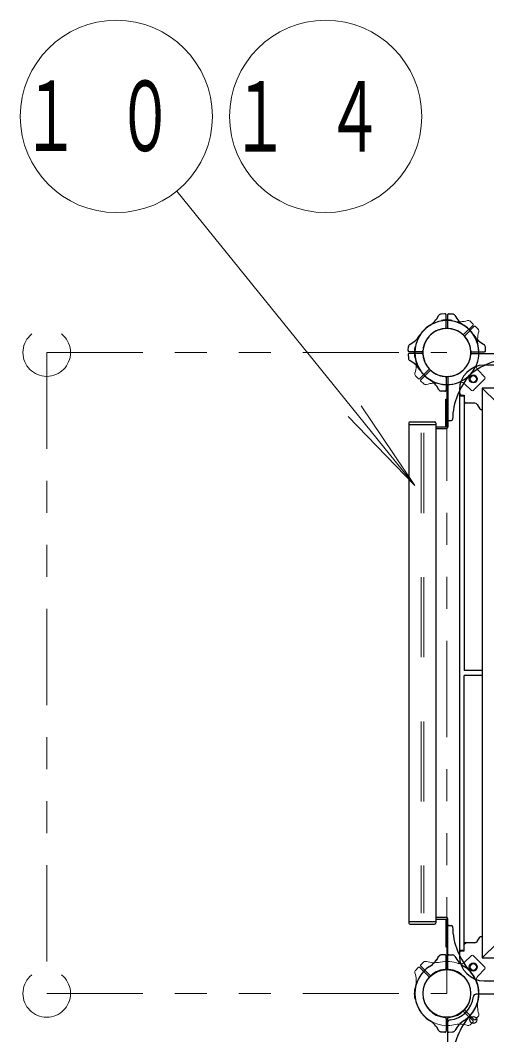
# Model space of a CAD drawing. Units: millimetres on the paper. Extents: x -385 to 0, y -594 to 267.
# Drawn here: x -75.4 to -60.83, y 62.29 to 93.95 of the extents above; entities that cross this region are included whole.
import ezdxf

# ---------------------------------------------------------------- set-up
doc = ezdxf.new("R2010")
doc.units = ezdxf.units.MM
doc.linetypes.add('USER1', pattern=[4.5, 2.5, -2])
doc.linetypes.add('USER3', pattern=[8, 3, -1, 1, -1, 1, -1])
doc.layers.add('LY_1', color=7, linetype='Continuous', lineweight=25)
doc.styles.add('ＭＳ ゴシック', font='')
doc.styles.get('ＭＳ ゴシック').set_extended_font_data('MS Gothic')

msp = doc.modelspace()

# ---------------------------------------------------------------- linework, layer by layer
at = {"layer": 'LY_1', "lineweight": 13}
for p, q in [((-70.509, 88.616), (-63.074, 79.429)), ((-61.26, 84.476), (-61.356, 84.565)), ((-61.537, 84.15), (-61.259, 84.428)), ((-61.501, 84.115), (-61.224, 84.392)), ((-61.176, 84.392), (-61.086, 84.296)), ((-62.641, 83.045), (-62.919, 82.768)), ((-62.606, 83.01), (-62.884, 82.732)), ((-60.885, 82.808), (-61.105, 83.044)), ((-62.967, 82.769), (-63.05, 82.857)), ((-62.883, 82.685), (-62.794, 82.602)), ((-61.253, 82.395), (-60.886, 82.762)), ((-61.299, 82.394), (-61.535, 82.614)), ((-63.074, 79.429), (-64.751, 81.916)), ((-63.074, 79.429), (-65.157, 81.587)), ((-61.299, 64.766), (-61.535, 64.546)), ((-60.886, 64.398), (-61.253, 64.765)), ((-62.967, 64.392), (-63.056, 64.296)), ((-62.641, 64.115), (-62.919, 64.392)), ((-62.606, 64.15), (-62.884, 64.428)), ((-62.883, 64.476), (-62.787, 64.565)), ((-60.885, 64.352), (-61.105, 64.116)), ((-61.537, 63.01), (-61.259, 62.732)), ((-61.501, 63.045), (-61.224, 62.768)), ((-61.26, 62.685), (-61.348, 62.602)), ((-61.176, 62.769), (-61.093, 62.857))]:
    msp.add_line(p, q, dxfattribs=at)
at = {"layer": 'LY_1'}
for p, q in [((-62.131, 84.787), (-62.262, 84.782)), ((-62.238, 84.565), (-62.238, 84.568)), ((-62.096, 84.361), (-62.096, 84.754)), ((-62.046, 84.361), (-62.046, 84.754)), ((-62.012, 84.787), (-61.891, 84.783)), ((-61.905, 84.565), (-61.905, 84.568)), ((-63.279, 83.639), (-63.274, 83.77)), ((-62.853, 83.604), (-63.245, 83.604)), ((-63.057, 83.746), (-63.06, 83.746)), ((-61.29, 83.604), (-60.898, 83.604)), ((-60.864, 83.639), (-60.869, 83.76)), ((-63.279, 83.52), (-63.274, 83.399)), ((-62.853, 83.554), (-63.245, 83.554)), ((-63.057, 83.413), (-63.06, 83.413)), ((-61.29, 83.554), (-59.747, 83.554)), ((-43.238, 83.188), (-60.904, 83.188)), ((-62.096, 82.799), (-62.096, 82.406)), ((-62.046, 82.799), (-62.046, 81.255)), ((-62.131, 82.373), (-62.252, 82.377)), ((-61.68, 82.413), (-61.68, 64.747)), ((-60.511, 82.02), (-60.965, 82.473)), ((-43.178, 82.473), (-60.965, 82.473)), ((-60.965, 82.473), (-60.965, 64.687)), ((-62.1, 82.121), (-62.046, 82.121)), ((-62.1, 81.258), (-62.1, 82.121)), ((-61.68, 82.297), (-61.63, 82.247)), ((-61.68, 82.247), (-61.53, 82.247)), ((-61.68, 82.23), (-61.663, 82.247)), ((-61.68, 82.23), (-61.53, 82.23)), ((-61.546, 82.247), (-61.53, 82.23)), ((-61.53, 82.247), (-61.53, 73.655)), ((-61.53, 82.047), (-61.48, 81.997)), ((-61.193, 81.997), (-61.53, 81.997)), ((-61.121, 81.955), (-61.045, 81.823)), ((-61.016, 81.807), (-60.965, 81.807)), ((-63.255, 81.388), (-63.255, 65.771)), ((-63.221, 81.421), (-62.455, 81.421)), ((-62.421, 81.388), (-62.421, 65.771)), ((-62.011, 81.456), (-61.924, 81.46)), ((-63.255, 81.338), (-62.421, 81.338)), ((-62.421, 81.258), (-62.1, 81.258)), ((-62.421, 81.205), (-62.096, 81.205)), ((-60.965, 73.655), (-61.53, 73.655)), ((-61.53, 64.913), (-61.53, 73.505)), ((-60.965, 73.505), (-61.53, 73.505)), ((-62.421, 65.955), (-62.096, 65.955)), ((-62.421, 65.901), (-62.1, 65.901)), ((-62.1, 65.901), (-62.1, 65.038)), ((-62.046, 64.36), (-62.046, 65.905)), ((-63.255, 65.821), (-62.421, 65.821)), ((-63.221, 65.738), (-62.455, 65.738)), ((-62.011, 65.704), (-61.924, 65.699)), ((-61.121, 65.205), (-61.045, 65.337)), ((-61.016, 65.353), (-60.965, 65.353)), ((-62.1, 65.038), (-62.046, 65.038)), ((-61.68, 64.93), (-61.663, 64.913)), ((-61.68, 64.93), (-61.53, 64.93)), ((-61.68, 64.913), (-61.53, 64.913)), ((-61.68, 64.863), (-61.63, 64.913)), ((-61.546, 64.913), (-61.53, 64.93)), ((-61.193, 65.163), (-61.53, 65.163)), ((-61.53, 65.113), (-61.48, 65.163)), ((-60.511, 65.14), (-60.965, 64.687)), ((-62.131, 64.786), (-62.262, 64.782)), ((-62.131, 64.787), (-62.252, 64.783)), ((-62.096, 64.36), (-62.096, 64.754)), ((-62.012, 64.786), (-61.891, 64.782)), ((-60.965, 64.687), (-43.178, 64.687)), ((-60.904, 63.972), (-43.238, 63.972)), ((-63.057, 63.746), (-63.06, 63.746)), ((-63.057, 63.746), (-63.06, 63.746)), ((-63.057, 63.413), (-63.06, 63.413)), ((-63.057, 63.412), (-63.06, 63.412)), ((-52.071, 63.554), (-61.161, 63.554)), ((-62.096, 62.799), (-62.096, 62.405)), ((-62.046, 53.579), (-62.046, 62.799)), ((-62.131, 62.373), (-62.262, 62.377)), ((-62.131, 62.372), (-62.252, 62.376)), ((-62.012, 62.373), (-61.891, 62.377))]:
    msp.add_line(p, q, dxfattribs=at)
at = {"layer": 'LY_1', "linetype": 'USER3', "lineweight": 13}
for p, q in [((-74.572, 83.579), (-74.571, 63.579)), ((-74.571, 83.579), (-62.071, 83.579)), ((-62.072, 63.579), (-62.072, 83.58)), ((-74.571, 63.579), (-62.071, 63.579))]:
    msp.add_line(p, q, dxfattribs=at)
at = {"layer": 'LY_1', "linetype": 'USER1', "lineweight": 13}
for p, q in [((-62.871, 81.071), (-62.871, 66.088)), ((-62.788, 81.071), (-62.788, 66.088))]:
    msp.add_line(p, q, dxfattribs=at)
at = {"layer": 'LY_1', "lineweight": 13}
for centre, radius in [((-72.397, 90.948), 3), ((-65.857, 90.948), 3), ((-61.246, 82.755), 0.1), ((-61.246, 64.405), 0.1)]:
    msp.add_circle(centre, radius, dxfattribs=at)
at = {"layer": 'LY_1', "linetype": 'USER3', "lineweight": 13}
for centre in [(-74.571, 83.579), (-74.571, 63.579)]:
    msp.add_circle(centre, 0.743, dxfattribs=at)
at = {"layer": 'LY_1'}
for centre, radius in [((-61.246, 82.755), 0.125), ((-62.071, 63.579), 0.743), ((-61.246, 64.405), 0.125), ((-61.246, 62.754), 0.108)]:
    msp.add_circle(centre, radius, dxfattribs=at)
for centre, radius, start, end in [((-62.072, 83.579), 1, 90, 147.2728), ((-63.062, 85.122), 0.833, 302.7272, 332.5412), ((-62.249, 84.699), 0.0833, 92, 152.5412), ((-62.222, 84.568), 0.0167, 98.6269, 180), ((-62.072, 83.579), 1.017, 90, 98.6269), ((-62.13, 84.754), 0.0333, 0, 92), ((-62.072, 83.579), 1.017, 81.3731, 90), ((-62.072, 83.579), 1, 32.7272, 90), ((-62.013, 84.754), 0.0333, 88, 180), ((-61.922, 84.568), 0.0167, 0, 81.3731), ((-61.893, 84.699), 0.0833, 27.4588, 88), ((-61.08, 85.122), 0.833, 207.4588, 237.2728), ((-62.071, 83.58), 1, 122.7272, 180), ((-62.071, 83.58), 0.75, 94.2707, 180), ((-62.072, 83.579), 0.75, 90, 175.7293), ((-62.13, 84.361), 0.0333, 274.2707, 0), ((-62.072, 83.579), 0.75, 4.2707, 90), ((-62.013, 84.361), 0.0333, 180, 265.7293), ((-62.071, 83.58), 0.75, 0, 85.7293), ((-62.071, 83.58), 1, 0, 57.2728), ((-63.614, 84.571), 0.833, 297.4588, 327.2728), ((-60.529, 84.571), 0.833, 212.7272, 242.5412), ((-63.245, 83.638), 0.0333, 178, 270), ((-63.191, 83.757), 0.0833, 117.4588, 178), ((-62.071, 83.58), 1.017, 171.3731, 180), ((-62.071, 83.58), 1.017, 180, 188.6269), ((-63.06, 83.73), 0.0167, 90, 171.3731), ((-62.071, 83.58), 1, 180, 237.2728), ((-62.853, 83.638), 0.0333, 270, 355.7293), ((-62.071, 83.58), 0.75, 180, 265.7293), ((-62.071, 83.58), 0.75, 274.2707, 0), ((-62.071, 83.58), 1, 317.7828, 0), ((-61.29, 83.638), 0.0333, 184.2707, 270), ((-60.952, 83.757), 0.0833, 2, 62.5412), ((-60.898, 83.638), 0.0333, 270, 2), ((-63.245, 83.521), 0.0333, 90, 182), ((-63.191, 83.402), 0.0833, 182, 242.5412), ((-63.614, 82.588), 0.833, 32.7272, 62.5412), ((-63.06, 83.43), 0.0167, 188.6269, 270), ((-62.853, 83.521), 0.0333, 4.2707, 90), ((-62.072, 83.579), 0.75, 184.2707, 270), ((-62.072, 83.579), 0.75, 270, 355.7293), ((-59.944, 81.234), 2.167, 91.0841, 132.2172), ((-61.29, 83.521), 0.0333, 90, 175.7293), ((-62.072, 83.579), 1, 212.7272, 270), ((-60.904, 82.413), 0.775, 90, 180), ((-63.062, 82.038), 0.833, 27.4588, 57.2728), ((-62.13, 82.799), 0.0333, 0, 85.7293), ((-62.072, 83.579), 1, 270, 312.2172), ((-62.013, 82.799), 0.0333, 94.2707, 180), ((-59.726, 81.452), 2.167, 137.7828, 178.9159), ((-62.249, 82.46), 0.0833, 207.4588, 268), ((-62.13, 82.406), 0.0333, 268, 0), ((-61.193, 81.913), 0.0833, 30, 90), ((-61.016, 81.84), 0.0333, 210, 270), ((-63.221, 81.388), 0.0333, 90, 180), ((-62.455, 81.388), 0.0333, 0, 90), ((-62.013, 81.489), 0.0333, 180, 273), ((-61.926, 81.494), 0.0333, 273, 358.9158), ((-62.096, 81.255), 0.05, 270, 0), ((-62.096, 65.905), 0.05, 0, 90), ((-63.221, 65.771), 0.0333, 180, 270), ((-62.455, 65.771), 0.0333, 270, 0), ((-62.013, 65.671), 0.0333, 87, 180), ((-61.926, 65.666), 0.0333, 1.0841, 87), ((-59.726, 65.708), 2.167, 181.0841, 222.2172), ((-61.016, 65.32), 0.0333, 90, 150), ((-61.193, 65.247), 0.0833, 270, 330), ((-63.062, 65.122), 0.833, 302.7272, 332.5412), ((-63.062, 65.121), 0.833, 302.7272, 332.5412), ((-62.249, 64.699), 0.0833, 92, 152.5412), ((-62.249, 64.699), 0.0833, 92, 152.5412), ((-62.13, 64.754), 0.0333, 0, 92), ((-62.13, 64.753), 0.0333, 0, 92), ((-62.013, 64.753), 0.0333, 88, 180), ((-61.893, 64.699), 0.0833, 27.4588, 88), ((-61.08, 65.121), 0.833, 207.4588, 237.2728), ((-60.904, 64.747), 0.775, 180, 270), ((-62.071, 63.58), 1, 122.7272, 180), ((-62.071, 63.579), 1, 122.7272, 180), ((-62.071, 63.58), 0.75, 94.2707, 180), ((-62.071, 63.579), 0.75, 94.2707, 180), ((-62.13, 64.361), 0.0333, 274.2707, 0), ((-62.13, 64.36), 0.0333, 274.2707, 0), ((-62.013, 64.361), 0.0333, 180, 265.7293), ((-62.013, 64.36), 0.0333, 180, 265.7293), ((-62.071, 63.58), 0.75, 0, 85.7293), ((-62.071, 63.579), 0.75, 0, 85.7293), ((-62.071, 63.579), 1, 0, 57.2728), ((-62.071, 63.58), 1, 0, 42.2172), ((-62.071, 63.58), 1.017, 171.3731, 180), ((-62.071, 63.579), 1.017, 171.3731, 180), ((-63.06, 63.73), 0.0167, 90, 171.3731), ((-63.06, 63.729), 0.0167, 90, 171.3731), ((-62.071, 63.58), 1.017, 180, 188.6269), ((-62.071, 63.579), 1.017, 180, 188.6269), ((-63.06, 63.43), 0.0167, 188.6269, 270), ((-63.06, 63.429), 0.0167, 188.6269, 270), ((-62.071, 63.58), 1, 180, 237.2728), ((-62.071, 63.579), 1, 180, 237.2728), ((-62.071, 63.58), 0.75, 180, 265.7293), ((-62.071, 63.579), 0.75, 180, 265.7293), ((-62.071, 63.58), 0.75, 274.2707, 0), ((-62.071, 63.579), 0.75, 274.2707, 0), ((-62.071, 63.579), 0.833, 276.7872, 353.2128), ((-62.071, 63.58), 1, 302.7272, 0), ((-62.071, 63.579), 1, 317.7828, 0), ((-61.161, 63.471), 0.0833, 90, 173.2128), ((-63.062, 62.038), 0.833, 27.4588, 57.2728), ((-63.062, 62.037), 0.833, 27.4588, 57.2728), ((-62.13, 62.799), 0.0333, 0, 85.7293), ((-62.13, 62.798), 0.0333, 0, 85.7293), ((-62.013, 62.799), 0.0333, 94.2707, 180), ((-62.013, 62.798), 0.0333, 94.2707, 180), ((-61.963, 62.669), 0.0833, 96.7872, 180), ((-59.726, 61.451), 2.167, 137.7828, 178.9159), ((-61.08, 62.038), 0.833, 122.7272, 152.5412), ((-62.249, 62.46), 0.0833, 207.4588, 268), ((-62.249, 62.46), 0.0833, 207.4588, 268), ((-62.13, 62.406), 0.0333, 268, 0), ((-62.13, 62.405), 0.0333, 268, 0), ((-62.013, 62.406), 0.0333, 180, 272), ((-61.893, 62.46), 0.0833, 272, 332.5412)]:
    msp.add_arc(centre, radius, start, end, dxfattribs=at)
at = {"layer": 'LY_1', "lineweight": 13}
for centre, radius, start, end in [((-62.071, 83.58), 1, 77.7272, 135), ((-61.681, 85.372), 0.833, 257.7272, 287.5412), ((-61.405, 84.498), 0.0833, 47, 107.5412), ((-62.071, 83.58), 1, 135, 192.2728), ((-62.071, 83.58), 0.75, 49.2707, 135), ((-61.282, 84.451), 0.0333, 315, 47), ((-61.2, 84.369), 0.0333, 43, 135), ((-60.28, 83.97), 0.833, 162.4588, 192.2728), ((-61.154, 84.246), 0.0833, 342.4588, 43), ((-62.071, 83.58), 0.75, 135, 220.7293), ((-61.56, 84.174), 0.0333, 229.2707, 315), ((-62.071, 83.58), 0.75, 315, 40.7293), ((-61.478, 84.091), 0.0333, 135, 220.7293), ((-62.071, 83.58), 1, 338.1324, 12.2728), ((-63.863, 83.19), 0.833, 342.4588, 12.2728), ((-62.665, 83.069), 0.0333, 315, 40.7293), ((-62.582, 82.987), 0.0333, 49.2707, 135), ((-62.071, 83.58), 0.75, 229.2707, 315), ((-60.984, 83.158), 0.167, 158.7906, 223), ((-62.989, 82.914), 0.0833, 162.4588, 223), ((-62.942, 82.791), 0.0333, 223, 315), ((-62.86, 82.709), 0.0333, 135, 227), ((-62.071, 83.58), 1, 257.7272, 291.8676), ((-61.649, 82.493), 0.167, 47, 111.2094), ((-60.91, 82.785), 0.0333, 315, 43), ((-62.737, 82.663), 0.0833, 227, 287.5412), ((-62.461, 81.789), 0.833, 77.7272, 107.5412), ((-61.277, 82.419), 0.0333, 227, 315), ((-62.737, 64.498), 0.0833, 72.4588, 133), ((-62.071, 63.58), 1, 68.1324, 102.2728), ((-61.277, 64.742), 0.0333, 45, 133), ((-62.989, 64.246), 0.0833, 137, 197.5412), ((-62.942, 64.369), 0.0333, 45, 137), ((-62.86, 64.451), 0.0333, 133, 225), ((-62.461, 65.372), 0.833, 252.4588, 282.2728), ((-62.071, 63.58), 0.75, 45, 130.7293), ((-61.649, 64.668), 0.167, 248.7906, 313), ((-60.91, 64.375), 0.0333, 317, 45), ((-63.863, 63.97), 0.833, 347.7272, 17.5412), ((-62.071, 63.58), 0.75, 139.2707, 225), ((-62.665, 64.091), 0.0333, 319.2707, 45), ((-62.582, 64.174), 0.0333, 225, 310.7293), ((-62.071, 63.58), 0.75, 319.2707, 45), ((-60.984, 64.002), 0.167, 137, 201.2094), ((-62.071, 63.58), 1, 347.7272, 21.8676), ((-62.071, 63.58), 1, 167.7272, 225), ((-60.28, 63.19), 0.833, 167.7272, 197.5412), ((-62.071, 63.58), 0.75, 225, 310.7293), ((-61.56, 62.987), 0.0333, 45, 130.7293), ((-61.478, 63.069), 0.0333, 139.2707, 225), ((-62.071, 63.58), 1, 225, 282.2728), ((-61.282, 62.709), 0.0333, 313, 45), ((-61.2, 62.791), 0.0333, 225, 317), ((-61.154, 62.914), 0.0833, 317, 17.5412), ((-61.681, 61.789), 0.833, 72.4588, 102.2728), ((-61.405, 62.663), 0.0833, 252.4588, 313)]:
    msp.add_arc(centre, radius, start, end, dxfattribs=at)

# ---------------------------------------------------------------- texts
at = {"layer": 'LY_1', "char_height": 2.199, "attachment_point": 5, "style": 'ＭＳ ゴシック'}
for s, insert in [('\\T1.64;\\W0.6;１０', (-72.397, 90.948)), ('\\T1.64;\\W0.6;１４', (-65.857, 90.948))]:
    msp.add_mtext(s, dxfattribs=dict(at, insert=insert))

doc.saveas('drawing.dxf')
